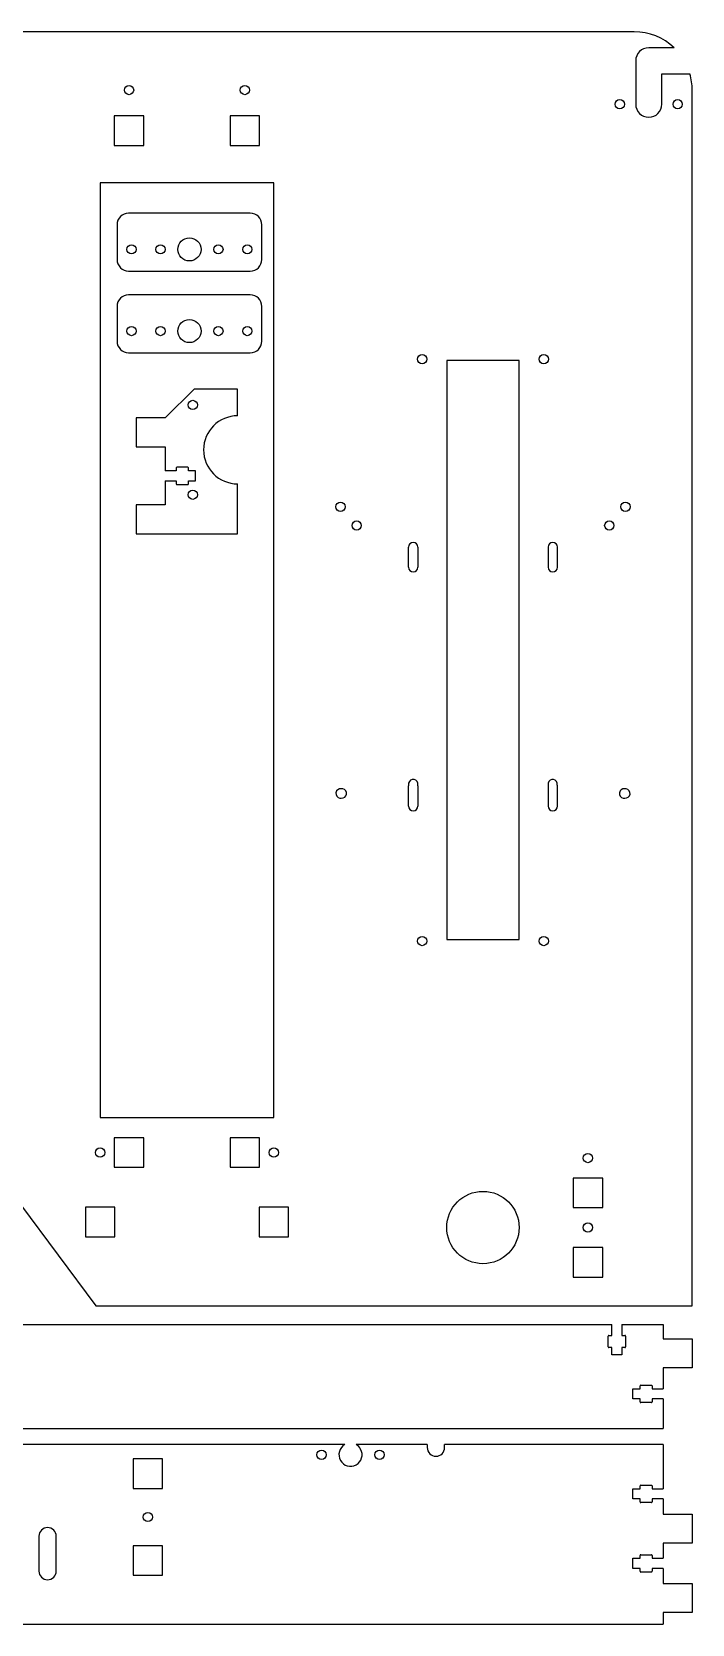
# Model space of a CAD drawing. Extents: x 10 to 670, y 10 to 560.
# Drawn here: x 442 to 670, y 10 to 560 of the extents above; entities that cross this region are included whole.
import ezdxf

# ---------------------------------------------------------------- set-up
doc = ezdxf.new("R2010")
doc.units = 0
doc.layers.add('complete-frame3', color=7, linetype='CONTINUOUS')

msp = doc.modelspace()

# ---------------------------------------------------------------- linework, layer by layer
at = {"layer": 'complete-frame3', "color": 1}
for p, q in [((650.000005, 560.000669), (434.999941, 560.000669)), ((650.499997, 550.000654), (650.499997, 535.000543)), ((663.77499, 554.500652), (654.999995, 554.500652)), ((659.500029, 535.000649), (659.500029, 545.500726)), ((659.500029, 545.50062), (669.228934, 545.50062)), ((473.900006, 539.900626), (473.900006, 539.900626)), ((513.899997, 539.900626), (513.899997, 539.900626)), ((670.000001, 120.000667), (670.000001, 540.000603)), ((643.399992, 535.000649), (643.399992, 535.000649)), ((663.399987, 535.000649), (663.399987, 535.000649)), ((470.400027, 531.000678), (470.400027, 520.800814)), ((480.599997, 531.000678), (470.400133, 531.000678)), ((480.599997, 520.800637), (480.599997, 531.000501)), ((510.399982, 531.000678), (510.399982, 520.800814)), ((520.600023, 531.000678), (510.400159, 531.000678)), ((520.600023, 520.800637), (520.600023, 531.000501)), ((470.400027, 520.800637), (480.599891, 520.800637)), ((510.399982, 520.800637), (520.599846, 520.800637)), ((525.5, 507.900648), (465.499909, 507.900648)), ((465.500014, 507.900648), (465.500014, 185.000678)), ((525.5, 185.000643), (525.5, 507.900612)), ((517.352774, 497.372877), (475.352816, 497.372877)), ((471.352809, 493.372906), (471.352809, 481.372817)), ((521.352745, 481.372852), (521.352745, 493.372941)), ((474.752776, 484.872867), (474.752776, 484.872867)), ((484.752791, 484.872867), (484.752791, 484.872867)), ((492.352753, 484.872867), (492.352753, 484.872867)), ((504.752786, 484.872867), (504.752786, 484.872867)), ((514.752766, 484.872867), (514.752766, 484.872867)), ((475.35278, 477.372882), (517.352739, 477.372882)), ((517.352774, 469.150655), (475.352816, 469.150655)), ((471.352809, 465.150684), (471.352809, 453.150595)), ((521.352745, 453.15063), (521.352745, 465.150719)), ((474.752776, 456.650644), (474.752776, 456.650644)), ((484.752791, 456.650644), (484.752791, 456.650644)), ((492.352753, 456.650644), (492.352753, 456.650644)), ((504.752786, 456.650644), (504.752786, 456.650644)), ((514.752766, 456.650644), (514.752766, 456.650644)), ((475.35278, 449.150659), (517.352739, 449.150659)), ((575.14998, 446.950667), (575.14998, 446.950667)), ((585.249973, 446.450639), (585.249973, 246.450687)), ((610.249993, 446.450639), (585.250043, 446.450639)), ((610.249993, 246.450651), (610.249993, 446.450604)), ((617.150009, 446.950667), (617.150009, 446.950667)), ((488.000005, 426.62287), (497.999844, 436.622709)), ((512.99999, 436.622885), (497.999879, 436.622885)), ((512.99999, 427.372876), (512.99999, 436.622709)), ((495.900004, 431.122868), (495.900004, 431.122868)), ((478.000025, 426.62287), (478.000025, 416.623031)), ((488.000005, 426.62287), (478.000166, 426.62287)), ((478.000025, 416.62289), (487.999864, 416.62289)), ((488.000005, 416.62289), (488.000005, 408.372829)), ((491.799986, 408.372864), (487.999864, 408.372864)), ((491.799986, 409.372848), (491.799986, 408.372723)), ((495.750003, 409.622897), (492.05007, 409.622897)), ((498.500012, 408.372864), (495.999876, 408.372864)), ((496.000017, 408.372864), (496.000017, 409.372989)), ((498.500012, 404.872885), (498.500012, 408.372794)), ((488.000005, 404.872885), (491.800127, 404.872885)), ((488.000005, 404.872885), (488.000005, 396.622824)), ((491.799986, 404.872885), (491.799986, 403.87276)), ((492.050035, 403.622853), (495.749968, 403.622853)), ((496.000017, 403.872902), (496.000017, 404.873027)), ((496.000017, 404.872885), (498.500153, 404.872885)), ((512.99999, 386.62288), (512.99999, 403.873007)), ((478.000025, 396.62286), (478.000025, 386.623021)), ((488.000005, 396.62286), (478.000166, 396.62286)), ((495.900004, 400.122874), (495.900004, 400.122874)), ((546.939999, 395.96567), (546.939999, 395.96567)), ((645.35999, 395.96567), (645.35999, 395.96567)), ((478.000025, 386.62288), (513.000166, 386.62288)), ((552.519991, 389.485671), (552.519991, 389.485671)), ((639.779998, 389.485671), (639.779998, 389.485671)), ((572.050016, 375.050675), (572.050016, 382.050844)), ((575.249992, 382.050668), (575.249992, 375.050499)), ((620.250008, 382.050668), (620.250008, 375.050499)), ((623.45002, 375.050675), (623.45002, 382.050844)), ((572.050016, 292.550664), (572.050016, 299.55048)), ((575.249992, 299.550657), (575.249992, 292.55084)), ((620.250008, 299.550657), (620.250008, 292.55084)), ((623.45002, 292.550664), (623.45002, 299.55048)), ((575.14998, 245.950624), (575.14998, 245.950624)), ((585.249973, 246.450651), (610.249923, 246.450651)), ((617.150009, 245.950624), (617.150009, 245.950624)), ((465.500014, 185.000643), (525.500106, 185.000643)), ((470.400027, 178.00065), (470.400027, 167.800786)), ((480.599997, 178.00065), (470.400133, 178.00065)), ((480.599997, 167.800645), (480.599997, 178.000509)), ((510.399982, 178.00065), (510.399982, 167.800786)), ((520.600023, 178.00065), (510.400159, 178.00065)), ((520.600023, 167.800645), (520.600023, 178.000509)), ((463.899991, 172.900647), (463.899991, 172.900647)), ((523.900012, 172.900647), (523.900012, 172.900647)), ((632.399992, 171.000657), (632.399992, 171.000657)), ((470.400027, 167.800645), (480.599891, 167.800645)), ((510.399982, 167.800645), (520.599846, 167.800645)), ((628.899978, 164.100641), (628.899978, 153.900777)), ((639.100019, 164.100641), (628.900155, 164.100641)), ((639.100019, 153.900636), (639.100019, 164.1005)), ((437.999999, 155.000632), (464.07451, 120.000491)), ((460.400012, 154.000649), (460.400012, 143.800785)), ((470.600017, 154.000649), (460.400153, 154.000649)), ((470.600017, 143.800644), (470.600017, 154.000507)), ((520.400033, 154.000649), (520.400033, 143.800785)), ((530.600003, 154.000649), (520.400139, 154.000649)), ((530.600003, 143.800644), (530.600003, 154.000507)), ((628.899978, 153.900636), (639.099842, 153.900636)), ((460.400012, 143.800644), (470.599876, 143.800644)), ((520.400033, 143.800644), (530.599897, 143.800644)), ((585.249973, 147.000655), (585.249973, 147.000655)), ((632.399992, 147.000655), (632.399992, 147.000655)), ((628.899978, 140.10064), (628.899978, 129.900776)), ((639.100019, 140.10064), (628.900155, 140.10064)), ((639.100019, 129.900635), (639.100019, 140.100499)), ((628.899978, 129.900635), (639.099842, 129.900635)), ((464.07451, 120.000667), (670.000071, 120.000667)), ((307.749998, 113.52843), (642.250007, 113.52843)), ((642.249971, 109.728449), (642.249971, 113.528571)), ((645.749986, 113.52843), (660.000091, 113.52843)), ((645.749986, 113.52843), (645.749986, 109.728307)), ((659.999985, 113.52843), (659.999985, 108.52851)), ((641.000009, 105.778431), (641.000009, 109.478364)), ((642.249971, 105.528417), (641.249846, 105.528417)), ((641.250023, 109.728449), (642.250148, 109.728449)), ((642.249971, 103.028422), (642.249971, 105.528559)), ((646.750005, 105.528417), (645.74988, 105.528417)), ((645.749986, 109.728449), (646.750111, 109.728449)), ((645.749986, 105.528417), (645.749986, 103.028281)), ((646.999983, 109.478435), (646.999983, 105.778502)), ((659.999985, 108.52844), (670.000177, 108.52844)), ((670.000001, 108.52844), (670.000001, 98.528601)), ((645.749986, 103.028422), (642.250077, 103.028422)), ((670.000001, 98.528424), (659.999809, 98.528424)), ((659.999985, 98.528424), (659.999985, 91.278488)), ((649.500013, 91.278418), (652.000149, 91.278418)), ((649.500013, 87.778439), (649.500013, 91.278347)), ((652.000008, 91.278418), (652.000008, 92.278543)), ((652.249987, 92.528415), (655.94992, 92.528415)), ((656.200004, 92.278437), (656.200004, 91.278312)), ((656.200004, 91.278418), (660.000126, 91.278418)), ((652.000008, 87.778439), (649.499872, 87.778439)), ((652.000008, 86.77842), (652.000008, 87.778545)), ((655.950026, 86.528441), (652.250092, 86.528441)), ((659.999985, 87.778439), (656.199863, 87.778439)), ((656.200004, 87.778439), (656.200004, 86.778314)), ((659.999985, 87.778439), (659.999985, 77.52848)), ((289.999984, 77.52841), (660.000021, 77.52841)), ((550.063494, 72.000664), (403.936588, 72.000664)), ((578.499993, 72.000664), (553.936429, 72.000664)), ((578.499993, 72.000664), (578.499993, 71.000539)), ((659.999985, 72.000664), (584.499896, 72.000664)), ((584.499967, 71.000645), (584.499967, 72.00077)), ((659.999985, 72.000664), (659.999985, 56.750787)), ((476.899993, 67.100652), (476.899993, 56.900788)), ((487.099998, 67.100652), (476.900134, 67.100652)), ((487.099998, 56.900647), (487.099998, 67.10051)), ((540.399993, 68.50065), (540.399993, 68.50065)), ((560.399988, 68.50065), (560.399988, 68.50065)), ((476.899993, 56.900647), (487.099857, 56.900647)), ((649.500013, 56.750645), (652.000149, 56.750645)), ((649.500013, 53.250667), (649.500013, 56.750575)), ((652.000008, 56.750645), (652.000008, 57.75077)), ((652.249987, 58.000643), (655.94992, 58.000643)), ((656.200004, 57.750665), (656.200004, 56.75054)), ((656.200004, 56.750645), (660.000126, 56.750645)), ((652.000008, 53.250667), (649.499872, 53.250667)), ((652.000008, 52.250647), (652.000008, 53.250772)), ((655.950026, 52.000634), (652.250092, 52.000634)), ((659.999985, 53.250667), (656.199863, 53.250667)), ((656.200004, 53.250667), (656.200004, 52.250542)), ((659.999985, 53.250667), (659.999985, 48.000628)), ((480.400007, 47.000644), (480.400007, 47.000644)), ((659.999985, 48.000663), (670.000177, 48.000663)), ((670.000001, 48.000663), (670.000001, 38.000824)), ((444.349999, 40.350642), (444.349999, 28.350553)), ((450.349973, 28.350659), (450.349973, 40.350747)), ((476.899993, 37.100641), (476.899993, 26.900777)), ((487.099998, 37.100641), (476.900134, 37.100641)), ((487.099998, 26.900636), (487.099998, 37.1005)), ((652.000008, 32.750644), (652.000008, 33.750769)), ((652.249987, 34.000642), (655.94992, 34.000642)), ((656.200004, 33.750663), (656.200004, 32.750538)), ((670.000001, 38.000648), (659.999809, 38.000648)), ((659.999985, 38.000648), (659.999985, 32.750609)), ((652.000008, 29.250665), (649.499872, 29.250665)), ((649.500013, 32.750644), (652.000149, 32.750644)), ((649.500013, 29.250665), (649.500013, 32.750574)), ((652.000008, 28.250646), (652.000008, 29.250771)), ((655.950026, 28.000668), (652.250092, 28.000668)), ((659.999985, 29.250665), (656.199863, 29.250665)), ((656.200004, 32.750644), (660.000126, 32.750644)), ((656.200004, 29.250665), (656.200004, 28.25054)), ((659.999985, 29.250665), (659.999985, 24.000626)), ((476.899993, 26.900636), (487.099857, 26.900636)), ((659.999985, 24.000662), (670.000177, 24.000662)), ((670.000001, 24.000662), (670.000001, 14.000823)), ((670.000001, 14.000646), (659.999809, 14.000646)), ((659.999985, 14.000646), (659.999985, 10.000499)), ((289.999984, 10.00064), (660.000021, 10.00064))]:
    msp.add_line(p, q, dxfattribs=at)
for points in [[(663.77499, 554.500652), (660.058123, 558.031957), (655.126995, 560.00081), (650.000076, 560.00081)], [(654.999995, 554.500652), (652.514676, 554.500652), (650.499962, 552.485938), (650.499962, 550.000619)], [(670.000001, 540.000639), (670.000001, 541.860836), (669.740356, 543.712214), (669.228828, 545.500797)], [(473.900006, 539.900626), (473.900006, 540.784334), (474.616498, 541.500826), (475.499853, 541.500826)], [(475.499853, 538.300779), (474.616498, 538.300779), (473.900006, 539.016918), (473.900006, 539.900626)], [(475.499853, 541.500826), (476.383562, 541.500826), (477.100053, 540.784334), (477.100053, 539.900626)], [(477.100053, 539.900626), (477.100053, 539.016918), (476.383562, 538.300779), (475.499853, 538.300779)], [(513.899997, 539.900626), (513.899997, 540.784334), (514.616488, 541.500826), (515.500197, 541.500826)], [(515.500197, 538.300779), (514.616488, 538.300779), (513.899997, 539.016918), (513.899997, 539.900626)], [(515.500197, 541.500826), (516.383552, 541.500826), (517.100044, 540.784334), (517.100044, 539.900626)], [(517.100044, 539.900626), (517.100044, 539.016918), (516.383552, 538.300779), (515.500197, 538.300779)], [(643.399992, 535.000649), (643.399992, 535.884357), (644.116483, 536.600849), (644.999839, 536.600849)], [(644.999839, 533.400801), (644.116483, 533.400801), (643.399992, 534.11694), (643.399992, 535.000649)], [(644.999839, 536.600849), (645.883547, 536.600849), (646.600039, 535.884357), (646.600039, 535.000649)], [(646.600039, 535.000649), (646.600039, 534.11694), (645.883547, 533.400801), (644.999839, 533.400801)], [(650.499997, 535.000649), (650.499997, 532.515329), (652.514711, 530.500615), (655.000031, 530.500615)], [(655.000031, 530.500615), (657.48535, 530.500615), (659.500064, 532.515329), (659.500064, 535.000649)], [(663.399987, 535.000649), (663.399987, 535.884357), (664.116479, 536.600849), (665.000187, 536.600849)], [(665.000187, 533.400801), (664.116479, 533.400801), (663.399987, 534.11694), (663.399987, 535.000649)], [(665.000187, 536.600849), (665.883542, 536.600849), (666.600034, 535.884357), (666.600034, 535.000649)], [(666.600034, 535.000649), (666.600034, 534.11694), (665.883542, 533.400801), (665.000187, 533.400801)], [(475.35278, 497.372877), (473.143686, 497.372877), (471.352633, 495.582177), (471.352633, 493.37273)], [(521.352745, 493.372906), (521.352745, 495.582), (519.562045, 497.373053), (517.352597, 497.373053)], [(474.752776, 484.872867), (474.752776, 485.756575), (475.469268, 486.473067), (476.352976, 486.473067)], [(476.352976, 483.273019), (475.469268, 483.273019), (474.752776, 483.989158), (474.752776, 484.872867)], [(476.352976, 486.473067), (477.236331, 486.473067), (477.952823, 485.756575), (477.952823, 484.872867)], [(477.952823, 484.872867), (477.952823, 483.989158), (477.236331, 483.273019), (476.352976, 483.273019)], [(484.752791, 484.872867), (484.752791, 485.756575), (485.469283, 486.473067), (486.352638, 486.473067)], [(486.352638, 483.273019), (485.469283, 483.273019), (484.752791, 483.989158), (484.752791, 484.872867)], [(486.352638, 486.473067), (487.236347, 486.473067), (487.952838, 485.756575), (487.952838, 484.872867)], [(487.952838, 484.872867), (487.952838, 483.989158), (487.236347, 483.273019), (486.352638, 483.273019)], [(492.352753, 484.872867), (492.352753, 487.081961), (494.143806, 488.873014), (496.352901, 488.873014)], [(496.352901, 480.872719), (494.143806, 480.872719), (492.352753, 482.663772), (492.352753, 484.872867)], [(496.352901, 488.873014), (498.561995, 488.873014), (500.352695, 487.081961), (500.352695, 484.872867)], [(500.352695, 484.872867), (500.352695, 482.663772), (498.561995, 480.872719), (496.352901, 480.872719)], [(504.752786, 484.872867), (504.752786, 485.756575), (505.469278, 486.473067), (506.352634, 486.473067)], [(506.352634, 483.273019), (505.469278, 483.273019), (504.752786, 483.989158), (504.752786, 484.872867)], [(506.352634, 486.473067), (507.236342, 486.473067), (507.952834, 485.756575), (507.952834, 484.872867)], [(507.952834, 484.872867), (507.952834, 483.989158), (507.236342, 483.273019), (506.352634, 483.273019)], [(514.752766, 484.872867), (514.752766, 485.756575), (515.469258, 486.473067), (516.352614, 486.473067)], [(516.352614, 483.273019), (515.469258, 483.273019), (514.752766, 483.989158), (514.752766, 484.872867)], [(516.352614, 486.473067), (517.236322, 486.473067), (517.952814, 485.756575), (517.952814, 484.872867)], [(517.952814, 484.872867), (517.952814, 483.989158), (517.236322, 483.273019), (516.352614, 483.273019)], [(471.352809, 481.372852), (471.352809, 479.163758), (473.143509, 477.372705), (475.352957, 477.372705)], [(517.352774, 477.372882), (519.561868, 477.372882), (521.352921, 479.163582), (521.352921, 481.373029)], [(475.35278, 469.150655), (473.143686, 469.150655), (471.352633, 467.359955), (471.352633, 465.150507)], [(521.352745, 465.150684), (521.352745, 467.359778), (519.562045, 469.150831), (517.352597, 469.150831)], [(474.752776, 456.650644), (474.752776, 457.534353), (475.469268, 458.250844), (476.352976, 458.250844)], [(476.352976, 455.050797), (475.469268, 455.050797), (474.752776, 455.766936), (474.752776, 456.650644)], [(476.352976, 458.250844), (477.236331, 458.250844), (477.952823, 457.534353), (477.952823, 456.650644)], [(477.952823, 456.650644), (477.952823, 455.766936), (477.236331, 455.050797), (476.352976, 455.050797)], [(484.752791, 456.650644), (484.752791, 457.534353), (485.469283, 458.250844), (486.352638, 458.250844)], [(486.352638, 455.050797), (485.469283, 455.050797), (484.752791, 455.766936), (484.752791, 456.650644)], [(486.352638, 458.250844), (487.236347, 458.250844), (487.952838, 457.534353), (487.952838, 456.650644)], [(487.952838, 456.650644), (487.952838, 455.766936), (487.236347, 455.050797), (486.352638, 455.050797)], [(492.352753, 456.650644), (492.352753, 458.859739), (494.143806, 460.650792), (496.352901, 460.650792)], [(496.352901, 452.650497), (494.143806, 452.650497), (492.352753, 454.44155), (492.352753, 456.650644)], [(496.352901, 460.650792), (498.561995, 460.650792), (500.352695, 458.859739), (500.352695, 456.650644)], [(500.352695, 456.650644), (500.352695, 454.44155), (498.561995, 452.650497), (496.352901, 452.650497)], [(504.752786, 456.650644), (504.752786, 457.534353), (505.469278, 458.250844), (506.352634, 458.250844)], [(506.352634, 455.050797), (505.469278, 455.050797), (504.752786, 455.766936), (504.752786, 456.650644)], [(506.352634, 458.250844), (507.236342, 458.250844), (507.952834, 457.534353), (507.952834, 456.650644)], [(507.952834, 456.650644), (507.952834, 455.766936), (507.236342, 455.050797), (506.352634, 455.050797)], [(514.752766, 456.650644), (514.752766, 457.534353), (515.469258, 458.250844), (516.352614, 458.250844)], [(516.352614, 455.050797), (515.469258, 455.050797), (514.752766, 455.766936), (514.752766, 456.650644)], [(516.352614, 458.250844), (517.236322, 458.250844), (517.952814, 457.534353), (517.952814, 456.650644)], [(517.952814, 456.650644), (517.952814, 455.766936), (517.236322, 455.050797), (516.352614, 455.050797)], [(471.352809, 453.15063), (471.352809, 450.941536), (473.143509, 449.150483), (475.352957, 449.150483)], [(517.352774, 449.150659), (519.561868, 449.150659), (521.352921, 450.941359), (521.352921, 453.150807)], [(575.14998, 446.950667), (575.14998, 447.834375), (575.866472, 448.550514), (576.749827, 448.550514)], [(576.749827, 445.350467), (575.866472, 445.350467), (575.14998, 446.066958), (575.14998, 446.950667)], [(576.749827, 448.550514), (577.633536, 448.550514), (578.350027, 447.834375), (578.350027, 446.950667)], [(578.350027, 446.950667), (578.350027, 446.066958), (577.633536, 445.350467), (576.749827, 445.350467)], [(617.150009, 446.950667), (617.150009, 447.834375), (617.866501, 448.550514), (618.749856, 448.550514)], [(618.749856, 445.350467), (617.866501, 445.350467), (617.150009, 446.066958), (617.150009, 446.950667)], [(618.749856, 448.550514), (619.633564, 448.550514), (620.350056, 447.834375), (620.350056, 446.950667)], [(620.350056, 446.950667), (620.350056, 446.066958), (619.633564, 445.350467), (618.749856, 445.350467)], [(495.900004, 431.122868), (495.900004, 432.006577), (496.616496, 432.722715), (497.499852, 432.722715)], [(497.499852, 429.523021), (496.616496, 429.523021), (495.900004, 430.23916), (495.900004, 431.122868)], [(497.499852, 432.722715), (498.38356, 432.722715), (499.100052, 432.006577), (499.100052, 431.122868)], [(499.100052, 431.122868), (499.100052, 430.23916), (498.38356, 429.523021), (497.499852, 429.523021)], [(512.99999, 427.372876), (506.510643, 427.372876), (501.250021, 422.112254), (501.250021, 415.622906)], [(501.250021, 415.622906), (501.250021, 409.133559), (506.510643, 403.872937), (512.99999, 403.872937)], [(492.050035, 409.622897), (491.912099, 409.622897), (491.799915, 409.511067), (491.799915, 409.372778)], [(496.000017, 409.372848), (496.000017, 409.510784), (495.888186, 409.622968), (495.749897, 409.622968)], [(491.799986, 403.872902), (491.799986, 403.734965), (491.911816, 403.622782), (492.050105, 403.622782)], [(495.750003, 403.622853), (495.887939, 403.622853), (496.000123, 403.734683), (496.000123, 403.872972)], [(495.900004, 400.122874), (495.900004, 401.006582), (496.616496, 401.722721), (497.499852, 401.722721)], [(497.499852, 401.722721), (498.38356, 401.722721), (499.100052, 401.006582), (499.100052, 400.122874)], [(497.499852, 398.523027), (496.616496, 398.523027), (495.900004, 399.239165), (495.900004, 400.122874)], [(499.100052, 400.122874), (499.100052, 399.239165), (498.38356, 398.523027), (497.499852, 398.523027)], [(546.939999, 395.96567), (546.939999, 396.849378), (547.656491, 397.565517), (548.539846, 397.565517)], [(548.539846, 397.565517), (549.423555, 397.565517), (550.140046, 396.849378), (550.140046, 395.96567)], [(645.35999, 395.96567), (645.35999, 396.849378), (646.076481, 397.565517), (646.959837, 397.565517)], [(646.959837, 397.565517), (647.843545, 397.565517), (648.560037, 396.849378), (648.560037, 395.96567)], [(548.539846, 394.36547), (547.656491, 394.36547), (546.939999, 395.081962), (546.939999, 395.96567)], [(550.140046, 395.96567), (550.140046, 395.081962), (549.423555, 394.36547), (548.539846, 394.36547)], [(552.519991, 389.485671), (552.519991, 390.36938), (553.236483, 391.085519), (554.120191, 391.085519)], [(554.120191, 391.085519), (555.003547, 391.085519), (555.720038, 390.36938), (555.720038, 389.485671)], [(639.779998, 389.485671), (639.779998, 390.36938), (640.496489, 391.085519), (641.380198, 391.085519)], [(641.380198, 391.085519), (642.263553, 391.085519), (642.980045, 390.36938), (642.980045, 389.485671)], [(646.959837, 394.36547), (646.076481, 394.36547), (645.35999, 395.081962), (645.35999, 395.96567)], [(648.560037, 395.96567), (648.560037, 395.081962), (647.843545, 394.36547), (646.959837, 394.36547)], [(554.120191, 387.885824), (553.236483, 387.885824), (552.519991, 388.601963), (552.519991, 389.485671)], [(555.720038, 389.485671), (555.720038, 388.601963), (555.003547, 387.885824), (554.120191, 387.885824)], [(641.380198, 387.885824), (640.496489, 387.885824), (639.779998, 388.601963), (639.779998, 389.485671)], [(642.980045, 389.485671), (642.980045, 388.601963), (642.263553, 387.885824), (641.380198, 387.885824)], [(573.650145, 383.650515), (572.766437, 383.650515), (572.049945, 382.934376), (572.049945, 382.050668)], [(575.249992, 382.050668), (575.249992, 382.934376), (574.533501, 383.650515), (573.650145, 383.650515)], [(621.84982, 383.650515), (620.966465, 383.650515), (620.249973, 382.934376), (620.249973, 382.050668)], [(623.45002, 382.050668), (623.45002, 382.934376), (622.733529, 383.650515), (621.84982, 383.650515)], [(572.050016, 375.050675), (572.050016, 374.166967), (572.766507, 373.450475), (573.649863, 373.450475)], [(573.649863, 373.450475), (574.533571, 373.450475), (575.250063, 374.166967), (575.250063, 375.050675)], [(620.250008, 375.050675), (620.250008, 374.166967), (620.9665, 373.450475), (621.849856, 373.450475)], [(621.849856, 373.450475), (622.733564, 373.450475), (623.450056, 374.166967), (623.450056, 375.050675)], [(546.961342, 297.195689), (546.817762, 296.323622), (547.407959, 295.500591), (548.280026, 295.357011)], [(548.80002, 298.514372), (547.927953, 298.657952), (547.104923, 298.067402), (546.961342, 297.195689)], [(549.320014, 298.514266), (549.147859, 298.542841), (548.972176, 298.542841), (548.80002, 298.514266)], [(550.638698, 296.675588), (550.782278, 297.547655), (550.192081, 298.370685), (549.320014, 298.514266)], [(572.078344, 300.450734), (572.040597, 300.252473), (572.040597, 300.04892), (572.078344, 299.850659)], [(572.078379, 299.850659), (572.059329, 299.751881), (572.050157, 299.651339), (572.050157, 299.550798)], [(573.94983, 301.722145), (573.081997, 301.88795), (572.244149, 301.318567), (572.078344, 300.450734)], [(575.221594, 299.850659), (575.387399, 300.718492), (574.818016, 301.556692), (573.94983, 301.722145)], [(575.249992, 299.550657), (575.249992, 299.651198), (575.240467, 299.75174), (575.22177, 299.850518)], [(620.278372, 300.450734), (620.240624, 300.252473), (620.240624, 300.04892), (620.278372, 299.850659)], [(620.278372, 299.850659), (620.259674, 299.751881), (620.250149, 299.651339), (620.250149, 299.550798)], [(622.149858, 301.722145), (621.282024, 301.88795), (620.444177, 301.318567), (620.278372, 300.450734)], [(623.421622, 299.850659), (623.587427, 300.718492), (623.018044, 301.556692), (622.149858, 301.722145)], [(623.45002, 299.550657), (623.45002, 299.651198), (623.440495, 299.75174), (623.421798, 299.850518)], [(644.861338, 297.195689), (644.717758, 296.323622), (645.307955, 295.500591), (646.180022, 295.357011)], [(646.700016, 298.514372), (645.827949, 298.657952), (645.004919, 298.067402), (644.861338, 297.195689)], [(647.220011, 298.514266), (647.047855, 298.542841), (646.872172, 298.542841), (646.700016, 298.514266)], [(648.538694, 296.675588), (648.682274, 297.547655), (648.092077, 298.370685), (647.220011, 298.514266)], [(548.280026, 295.357011), (548.452181, 295.328436), (548.627864, 295.328436), (548.80002, 295.357011)], [(548.80002, 295.356905), (549.672087, 295.213324), (550.495117, 295.803874), (550.638698, 296.675588)], [(572.050016, 292.550664), (572.050016, 291.666955), (572.766507, 290.950816), (573.649863, 290.950816)], [(573.649863, 290.950816), (574.533571, 290.950816), (575.250063, 291.666955), (575.250063, 292.550664)], [(620.250008, 292.550664), (620.250008, 291.666955), (620.9665, 290.950816), (621.849856, 290.950816)], [(621.849856, 290.950816), (622.733564, 290.950816), (623.450056, 291.666955), (623.450056, 292.550664)], [(646.180022, 295.357011), (646.352177, 295.328436), (646.527861, 295.328436), (646.700016, 295.357011)], [(646.700016, 295.356905), (647.572083, 295.213324), (648.395113, 295.803874), (648.538694, 296.675588)], [(575.14998, 245.950624), (575.14998, 246.834332), (575.866472, 247.550471), (576.749827, 247.550471)], [(576.749827, 247.550471), (577.633536, 247.550471), (578.350027, 246.834332), (578.350027, 245.950624)], [(617.150009, 245.950624), (617.150009, 246.834332), (617.866501, 247.550471), (618.749856, 247.550471)], [(618.749856, 247.550471), (619.633564, 247.550471), (620.350056, 246.834332), (620.350056, 245.950624)], [(576.749827, 244.350777), (575.866472, 244.350777), (575.14998, 245.066916), (575.14998, 245.950624)], [(578.350027, 245.950624), (578.350027, 245.066916), (577.633536, 244.350777), (576.749827, 244.350777)], [(618.749856, 244.350777), (617.866501, 244.350777), (617.150009, 245.066916), (617.150009, 245.950624)], [(620.350056, 245.950624), (620.350056, 245.066916), (619.633564, 244.350777), (618.749856, 244.350777)], [(463.899991, 172.900647), (463.899991, 173.784356), (464.616482, 174.500495), (465.500191, 174.500495)], [(465.500191, 171.3008), (464.616482, 171.3008), (463.899991, 172.016939), (463.899991, 172.900647)], [(465.500191, 174.500495), (466.383546, 174.500495), (467.100038, 173.784356), (467.100038, 172.900647)], [(467.100038, 172.900647), (467.100038, 172.016939), (466.383546, 171.3008), (465.500191, 171.3008)], [(523.900012, 172.900647), (523.900012, 173.784356), (524.616504, 174.500495), (525.499859, 174.500495)], [(525.499859, 171.3008), (524.616504, 171.3008), (523.900012, 172.016939), (523.900012, 172.900647)], [(525.499859, 174.500495), (526.383567, 174.500495), (527.100059, 173.784356), (527.100059, 172.900647)], [(527.100059, 172.900647), (527.100059, 172.016939), (526.383567, 171.3008), (525.499859, 171.3008)], [(632.399992, 171.000657), (632.399992, 171.884365), (633.116484, 172.600504), (634.000192, 172.600504)], [(634.000192, 169.40081), (633.116484, 169.40081), (632.399992, 170.116949), (632.399992, 171.000657)], [(634.000192, 172.600504), (634.883548, 172.600504), (635.60004, 171.884365), (635.60004, 171.000657)], [(635.60004, 171.000657), (635.60004, 170.116949), (634.883548, 169.40081), (634.000192, 169.40081)], [(585.249973, 147.000655), (585.249973, 153.904164), (590.846439, 159.50063), (597.749947, 159.50063)], [(597.749947, 159.50063), (604.653456, 159.50063), (610.249923, 153.904164), (610.249923, 147.000655)], [(632.399992, 147.000655), (632.399992, 147.884364), (633.116484, 148.600503), (634.000192, 148.600503)], [(634.000192, 148.600503), (634.883548, 148.600503), (635.60004, 147.884364), (635.60004, 147.000655)], [(597.749947, 134.50068), (590.846439, 134.50068), (585.249973, 140.097147), (585.249973, 147.000655)], [(610.249923, 147.000655), (610.249923, 140.097147), (604.653456, 134.50068), (597.749947, 134.50068)], [(634.000192, 145.400808), (633.116484, 145.400808), (632.399992, 146.116947), (632.399992, 147.000655)], [(635.60004, 147.000655), (635.60004, 146.116947), (634.883548, 145.400808), (634.000192, 145.400808)], [(641.250023, 109.728449), (641.112087, 109.728449), (640.999903, 109.616618), (640.999903, 109.478329)], [(641.000009, 105.778431), (641.000009, 105.640495), (641.11184, 105.528312), (641.250129, 105.528312)], [(646.999983, 109.478435), (646.999983, 109.616371), (646.888152, 109.728554), (646.749864, 109.728554)], [(646.750005, 105.528417), (646.887941, 105.528417), (647.000124, 105.640248), (647.000124, 105.778537)], [(652.249987, 92.528415), (652.112051, 92.528415), (651.999867, 92.416585), (651.999867, 92.278296)], [(656.200004, 92.278437), (656.200004, 92.416373), (656.088174, 92.528556), (655.949885, 92.528556)], [(652.000008, 86.77842), (652.000008, 86.640484), (652.111839, 86.5283), (652.250128, 86.5283)], [(655.950026, 86.528441), (656.087962, 86.528441), (656.200145, 86.640272), (656.200145, 86.778561)], [(550.063494, 72.000664), (548.130624, 70.931042), (547.43036, 68.497228), (548.499982, 66.564006)], [(555.500152, 70.437153), (555.136085, 71.094731), (554.594219, 71.636598), (553.936641, 72.000664)], [(540.399993, 68.50065), (540.399993, 69.384359), (541.116485, 70.100497), (541.99984, 70.100497)], [(541.99984, 66.900803), (541.116485, 66.900803), (540.399993, 67.616942), (540.399993, 68.50065)], [(541.99984, 70.100497), (542.883549, 70.100497), (543.60004, 69.384359), (543.60004, 68.50065)], [(543.60004, 68.50065), (543.60004, 67.616942), (542.883549, 66.900803), (541.99984, 66.900803)], [(548.499982, 66.564006), (549.569605, 64.631137), (552.003419, 63.931225), (553.936641, 65.000495)], [(553.936641, 65.000495), (555.86951, 66.070117), (556.569421, 68.504284), (555.500152, 70.437153)], [(560.399988, 68.50065), (560.399988, 69.384359), (561.11648, 70.100497), (562.000188, 70.100497)], [(562.000188, 66.900803), (561.11648, 66.900803), (560.399988, 67.616942), (560.399988, 68.50065)], [(562.000188, 70.100497), (562.883544, 70.100497), (563.600036, 69.384359), (563.600036, 68.50065)], [(563.600036, 68.50065), (563.600036, 67.616942), (562.883544, 66.900803), (562.000188, 66.900803)], [(578.499993, 71.000645), (578.499993, 69.343648), (579.843018, 68.000623), (581.500015, 68.000623)], [(581.500015, 68.000623), (583.157012, 68.000623), (584.500037, 69.343648), (584.500037, 71.000645)], [(652.249987, 58.000643), (652.112051, 58.000643), (651.999867, 57.888812), (651.999867, 57.750524)], [(656.200004, 57.750665), (656.200004, 57.888601), (656.088174, 58.000784), (655.949885, 58.000784)], [(652.000008, 52.250647), (652.000008, 52.112711), (652.111839, 52.000528), (652.250128, 52.000528)], [(655.950026, 52.000634), (656.087962, 52.000634), (656.200145, 52.112464), (656.200145, 52.250753)], [(480.400007, 47.000644), (480.400007, 47.884352), (481.116499, 48.600491), (481.999854, 48.600491)], [(481.999854, 45.400797), (481.116499, 45.400797), (480.400007, 46.116935), (480.400007, 47.000644)], [(481.999854, 48.600491), (482.883563, 48.600491), (483.600054, 47.884352), (483.600054, 47.000644)], [(483.600054, 47.000644), (483.600054, 46.116935), (482.883563, 45.400797), (481.999854, 45.400797)], [(447.349951, 43.350664), (445.693306, 43.350664), (444.349928, 42.007639), (444.349928, 40.350642)], [(450.349973, 40.350642), (450.349973, 42.007639), (449.006948, 43.350664), (447.349951, 43.350664)], [(652.249987, 34.000642), (652.112051, 34.000642), (651.999867, 33.888811), (651.999867, 33.750522)], [(656.200004, 33.750663), (656.200004, 33.888599), (656.088174, 34.000783), (655.949885, 34.000783)], [(444.349999, 28.350659), (444.349999, 26.693661), (445.693024, 25.350636), (447.350021, 25.350636)], [(447.350021, 25.350636), (449.007018, 25.350636), (450.350043, 26.693661), (450.350043, 28.350659)], [(652.000008, 28.250646), (652.000008, 28.11271), (652.111839, 28.000527), (652.250128, 28.000527)], [(655.950026, 28.000668), (656.087962, 28.000668), (656.200145, 28.112498), (656.200145, 28.250787)]]:
    msp.add_open_spline(points, degree=3, dxfattribs=at)

doc.saveas('drawing.dxf')
